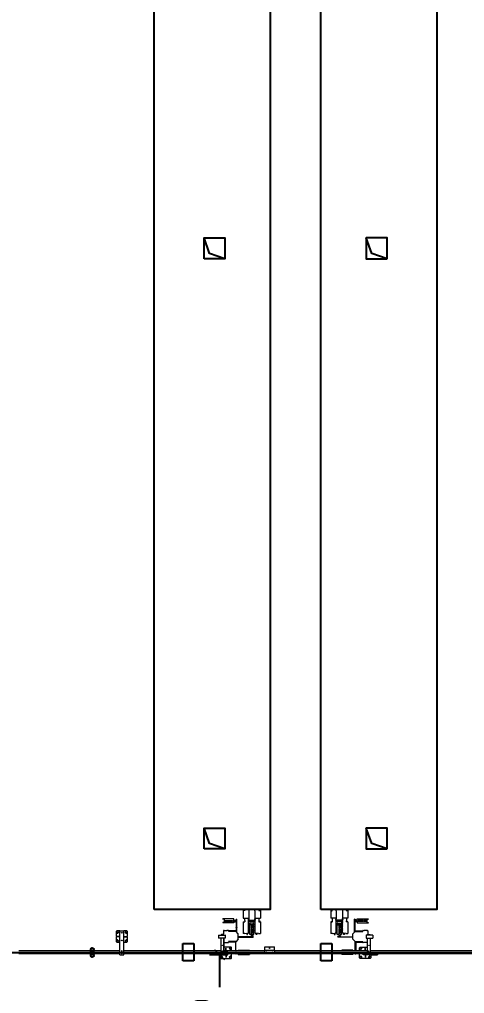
# Model space of a CAD drawing. Header units: inches. Extents: x -26985 to 86262, y -10753 to 149570.
# Drawn here: x 1072 to 9855, y 100225 to 119451 of the extents above; entities that cross this region are included whole.
import ezdxf

# ---------------------------------------------------------------- set-up
doc = ezdxf.new("R2010")
doc.units = ezdxf.units.IN
doc.header["$MEASUREMENT"] = 0
doc.linetypes.add('CENTER2', pattern=[1.125, 0.75, -0.125, 0.125, -0.125])
doc.layers.add('DUCT-回风中心线', color=5, linetype='CENTER2')
doc.layers.add('标注', color=10, linetype='Continuous')
doc.styles.add('JY-GB', font='gbenor.shx', dxfattribs={"width": 0.8, "bigfont": 'gbcbig.shx'})
doc.dimstyles.new('JY-800', dxfattribs={"dimscale": 400, "dimtxt": 2, "dimasz": 0.5, "dimexe": 0.5, "dimexo": 0, "dimgap": 0.3, "dimtad": 1, "dimdec": 0, "dimtxsty": 'JY-GB', "dimblk": 'ARCHTICK', "dimcen": 2.5, "dimclrd": 86, "dimclre": 86, "dimclrt": 7, "dimadec": 0, "dimazin": 0, "dimtfac": 1, "dimtdec": 0, "dimtmove": 0, "dimatfit": 3, "dimfxl": 1, "dimtfill": 1, "dimlwd": 25, "dimlwe": 25, "dimarcsym": 0})

# ---------------------------------------------------------------- blocks, each defined once
blk = doc.blocks.new('_ArchTick')
at = {"color": 0, "linetype": 'ByBlock', "const_width": 0.15}
blk.add_lwpolyline([(-0.5, -0.5), (0.5, 0.5)], dxfattribs=at)
blk = doc.blocks.new('*D246')
at = {"layer": 'Defpoints', "color": 0, "transparency": 16777216}
for p in [(5107, 100990), (5022, 97784), (5107, 97784)]:
    blk.add_point(p, dxfattribs=at)
at = {"layer": '标注', "color": 86, "linetype": 'Continuous', "lineweight": 25, "transparency": 16777216}
for p, q in [((5107, 100990), (4822, 100990)), ((5022, 100990), (5022, 97784)), ((5107, 97784), (4822, 97784))]:
    blk.add_line(p, q, dxfattribs=at)
at = {"layer": '标注', "color": 86, "lineweight": 25, "transparency": 16777216, "xscale": 200, "yscale": 200, "zscale": 200}
for p, rotation in [((5022, 100990), 90), ((5022, 97784), 270)]:
    blk.add_blockref('_ArchTick', p, dxfattribs=dict(at, rotation=rotation))
at = {"layer": '标注', "color": 7, "transparency": 16777216, "insert": (4502, 99387), "char_height": 800, "attachment_point": 5, "rotation": 90, "style": 'JY-GB', "bg_fill": 3, "box_fill_scale": 1.25, "bg_fill_color": 256, "bg_fill_true_color": 13158600, "bg_fill_transparency": 0}
blk.add_mtext('3206', dxfattribs=at)

msp = doc.modelspace()

# ---------------------------------------------------------------- linework, layer by layer
at = {"color": 0, "linetype": 'Continuous', "lineweight": 0}
for p, q in [((5487.9, 101864.6), (5487.9, 101714.6)), ((5522.9, 101864.6), (5487.9, 101864.6)), ((5487.9, 101714.6), (5522.9, 101714.6)), ((5513.4, 101714.6), (5513.4, 101664.6)), ((5520.4, 101884.6), (5519, 101884.6)), ((5519, 101884.6), (5520.9, 101869.2)), ((5565.8, 101884.6), (5520.4, 101884.6)), ((5520.9, 101869.2), (5520.9, 101864.6)), ((5522.9, 101864.7), (5522.6, 101864.6)), ((5522.9, 101714.6), (5597.4, 101714.6)), ((5567.4, 101884.6), (5565.8, 101884.6)), ((5570.4, 101884.6), (5567.4, 101884.6)), ((5587.4, 101884.6), (5570.4, 101884.6)), ((5587.4, 101884.6), (5597.4, 101884.6)), ((5587.4, 101714.6), (5587.4, 101709.6)), ((5597.4, 101886.6), (5597.4, 101859.6)), ((5597.4, 101886.6), (5717.4, 101886.6)), ((5597.4, 101859.6), (5597.4, 101699.6)), ((5717.4, 101859.6), (5717.4, 101886.6)), ((5717.4, 101884.6), (5727.4, 101884.6)), ((5717.4, 101859.6), (5717.4, 101699.6)), ((5717.4, 101714.6), (5746.6, 101714.6)), ((5744.4, 101884.6), (5727.4, 101884.6)), ((5747.4, 101884.6), (5744.4, 101884.6)), ((5746.6, 101714.6), (5792, 101714.6)), ((5747.4, 101884.6), (5749.1, 101884.6)), ((5794.5, 101884.6), (5749.1, 101884.6)), ((5792, 101714.6), (5827, 101714.6)), ((5795.9, 101884.6), (5794.5, 101884.6)), ((5797.4, 101884.6), (5795.9, 101884.6)), ((5797.4, 101884.6), (5797.4, 101864.6)), ((5797.4, 101714.6), (5797.4, 101639.1)), ((5827, 101864.6), (5827, 101714.6)), ((7215.9, 101864.6), (7215.9, 101714.6)), ((7250.9, 101714.6), (7215.9, 101714.6)), ((7245.4, 101884.6), (7247, 101884.6)), ((7245.4, 101884.6), (7245.4, 101864.6)), ((7245.4, 101714.6), (7245.4, 101639.1)), ((7247, 101884.6), (7248.4, 101884.6)), ((7248.4, 101884.6), (7293.8, 101884.6)), ((7296.3, 101714.6), (7250.9, 101714.6)), ((7295.4, 101884.6), (7293.8, 101884.6)), ((7295.4, 101884.6), (7298.4, 101884.6)), ((7325.4, 101714.6), (7296.3, 101714.6)), ((7298.4, 101884.6), (7315.4, 101884.6)), ((7325.4, 101884.6), (7315.4, 101884.6)), ((7325.4, 101859.6), (7325.4, 101886.6)), ((7445.4, 101886.6), (7325.4, 101886.6)), ((7325.4, 101859.6), (7325.4, 101699.6)), ((7445.4, 101886.6), (7445.4, 101859.6)), ((7455.4, 101884.6), (7445.4, 101884.6)), ((7445.4, 101859.6), (7445.4, 101699.6)), ((7520, 101714.6), (7445.4, 101714.6)), ((7455.4, 101884.6), (7472.4, 101884.6)), ((7455.4, 101714.6), (7455.4, 101709.6)), ((7472.4, 101884.6), (7475.4, 101884.6)), ((7475.4, 101884.6), (7477.1, 101884.6)), ((7477.1, 101884.6), (7522.5, 101884.6)), ((7520, 101864.7), (7520.3, 101864.6)), ((7520, 101864.6), (7555, 101864.6)), ((7555, 101714.6), (7520, 101714.6)), ((7523.9, 101884.6), (7522, 101869.2)), ((7522, 101869.2), (7522, 101864.6)), ((7522.5, 101884.6), (7523.9, 101884.6)), ((7529.4, 101714.6), (7529.4, 101664.6)), ((7555, 101864.6), (7555, 101714.6)), ((5085.5, 101699.6), (5085.5, 101701.6)), ((5305.5, 101701.6), (5085.5, 101701.6)), ((5085.5, 101699.6), (5085.5, 101697.1)), ((5305.5, 101699.6), (5085.5, 101699.6)), ((5085.5, 101619.6), (5085.5, 101622.1)), ((5085.5, 101617.6), (5085.5, 101619.6)), ((5305.5, 101619.6), (5085.5, 101619.6)), ((5305.5, 101617.6), (5085.5, 101617.6)), ((5114.5, 101694.6), (5088, 101694.6)), ((5114.5, 101624.6), (5088, 101624.6)), ((5114.5, 101694.6), (5114.5, 101624.6)), ((5126.5, 101669.6), (5126.5, 101649.6)), ((5126.5, 101669.6), (5174.5, 101669.6)), ((5126.5, 101649.6), (5174.5, 101649.6)), ((5174.5, 101649.6), (5174.5, 101669.6)), ((5186.5, 101649.6), (5186.5, 101669.6)), ((5186.5, 101669.6), (5264.5, 101669.6)), ((5186.5, 101649.6), (5264.5, 101649.6)), ((5264.5, 101669.6), (5264.5, 101649.6)), ((5276.5, 101669.6), (5276.5, 101649.6)), ((5276.5, 101669.6), (5286.5, 101669.6)), ((5276.5, 101649.6), (5286.5, 101649.6)), ((5286.5, 101649.6), (5286.5, 101669.6)), ((5297.4, 101669.6), (5297.4, 101649.6)), ((5297.4, 101669.6), (5305.5, 101669.6)), ((5297.4, 101649.6), (5305.5, 101649.6)), ((5305.5, 101701.6), (5305.5, 101699.6)), ((5305.5, 101671.6), (5305.5, 101699.6)), ((5305.5, 101671.6), (5348, 101671.6)), ((5350, 101669.6), (5305.5, 101669.6)), ((5350, 101649.6), (5305.5, 101649.6)), ((5305.5, 101647.6), (5305.5, 101619.6)), ((5305.5, 101647.6), (5348, 101647.6)), ((5305.5, 101619.6), (5305.5, 101617.6)), ((5348, 101689.6), (5348, 101671.6)), ((5350, 101689.6), (5348, 101689.6)), ((5348, 101629.6), (5348, 101647.6)), ((5350, 101629.6), (5348, 101629.6)), ((5349.9, 101669.6), (5349.9, 101649.6)), ((5349.9, 101629.6), (5349.9, 101534.6)), ((5349.9, 101529.6), (5349.9, 101534.6)), ((5349.9, 101529.6), (5349.9, 101504.6)), ((5349.9, 101529.6), (5359.9, 101529.6)), ((5350, 101689.6), (5359.9, 101689.6)), ((5359.9, 101684.6), (5359.9, 101689.6)), ((5359.9, 101534.6), (5359.9, 101684.6)), ((5359.9, 101534.6), (5359.9, 101529.6)), ((5359.9, 101504.6), (5359.9, 101529.6)), ((5487.9, 101639), (5487.9, 101639.1)), ((5487.9, 101639.1), (5520.9, 101639.1)), ((5487.9, 101639), (5487.9, 101410.9)), ((5518.3, 101664.6), (5513.4, 101664.6)), ((5518.3, 101664.6), (5520.9, 101643.8)), ((5520.9, 101643.8), (5520.9, 101639.1)), ((5587.4, 101684.6), (5587.4, 101676.1)), ((5591.3, 101674.6), (5597.4, 101674.6)), ((5592.6, 101601.6), (5615.4, 101601.6)), ((5598.1, 101657.6), (5594.4, 101657.6)), ((5594.5, 101641.6), (5720.4, 101641.6)), ((5594.9, 101664.6), (5653, 101664.6)), ((5598.1, 101661.6), (5594.9, 101661.6)), ((5597.4, 101699.6), (5597.4, 101672.6)), ((5597.4, 101672.6), (5717.4, 101672.6)), ((5598.1, 101661.6), (5598.1, 101657.6)), ((5716.8, 101661.6), (5598.1, 101661.6)), ((5598.1, 101657.6), (5716.8, 101657.6)), ((5615.4, 101611.6), (5617.4, 101611.6)), ((5615.4, 101391.6), (5615.4, 101611.6)), ((5617.4, 101611.6), (5619.9, 101611.6)), ((5622.4, 101582.6), (5622.4, 101609.1)), ((5622.4, 101601.6), (5692.4, 101601.6)), ((5692.4, 101582.6), (5622.4, 101582.6)), ((5667.4, 101570.6), (5647.4, 101570.6)), ((5647.4, 101570.6), (5647.4, 101522.6)), ((5647.4, 101522.6), (5667.4, 101522.6)), ((5655.2, 101672.6), (5653, 101664.6)), ((5661.9, 101664.6), (5659.7, 101672.6)), ((5661.9, 101664.6), (5720, 101664.6)), ((5667.4, 101570.6), (5667.4, 101522.6)), ((5692.4, 101582.6), (5692.4, 101609.1)), ((5697.4, 101611.6), (5694.9, 101611.6)), ((5697.4, 101611.6), (5699.4, 101611.6)), ((5699.4, 101391.6), (5699.4, 101611.6)), ((5699.4, 101601.6), (5722.3, 101601.6)), ((5716.8, 101657.6), (5716.8, 101661.6)), ((5720, 101661.6), (5716.8, 101661.6)), ((5720.5, 101657.6), (5716.8, 101657.6)), ((5717.4, 101672.6), (5717.4, 101699.6)), ((5717.4, 101674.6), (5723.6, 101674.6)), ((5727.4, 101676.1), (5727.4, 101684.6)), ((5827, 101639), (5827, 101639.1)), ((5827, 101639), (5827, 101410.9)), ((7215.9, 101639), (7215.9, 101639.1)), ((7215.9, 101639), (7215.9, 101410.9)), ((7315.4, 101676.1), (7315.4, 101684.6)), ((7325.4, 101674.6), (7319.3, 101674.6)), ((7343.4, 101601.6), (7320.6, 101601.6)), ((7322.4, 101657.6), (7326.1, 101657.6)), ((7448.4, 101641.6), (7322.5, 101641.6)), ((7381, 101664.6), (7322.9, 101664.6)), ((7322.9, 101661.6), (7326.1, 101661.6)), ((7325.4, 101672.6), (7325.4, 101699.6)), ((7445.4, 101672.6), (7325.4, 101672.6)), ((7326.1, 101661.6), (7444.8, 101661.6)), ((7326.1, 101657.6), (7326.1, 101661.6)), ((7444.8, 101657.6), (7326.1, 101657.6)), ((7345.4, 101611.6), (7343.4, 101611.6)), ((7343.4, 101391.6), (7343.4, 101611.6)), ((7345.4, 101611.6), (7347.9, 101611.6)), ((7350.4, 101582.6), (7350.4, 101609.1)), ((7420.4, 101601.6), (7350.4, 101601.6)), ((7350.4, 101582.6), (7420.4, 101582.6)), ((7375.4, 101570.6), (7395.4, 101570.6)), ((7375.4, 101570.6), (7375.4, 101522.6)), ((7395.4, 101522.6), (7375.4, 101522.6)), ((7381, 101664.6), (7383.2, 101672.6)), ((7387.7, 101672.6), (7389.9, 101664.6)), ((7448, 101664.6), (7389.9, 101664.6)), ((7395.4, 101570.6), (7395.4, 101522.6)), ((7420.4, 101582.6), (7420.4, 101609.1)), ((7425.4, 101611.6), (7422.9, 101611.6)), ((7427.4, 101611.6), (7425.4, 101611.6)), ((7427.4, 101391.6), (7427.4, 101611.6)), ((7450.3, 101601.6), (7427.4, 101601.6)), ((7444.8, 101661.6), (7444.8, 101657.6)), ((7444.8, 101661.6), (7448, 101661.6)), ((7444.8, 101657.6), (7448.5, 101657.6)), ((7445.4, 101699.6), (7445.4, 101672.6)), ((7451.6, 101674.6), (7445.4, 101674.6)), ((7455.4, 101684.6), (7455.4, 101676.1)), ((7524.6, 101664.6), (7522, 101643.8)), ((7522, 101643.8), (7522, 101639.1)), ((7555, 101639.1), (7522, 101639.1)), ((7524.6, 101664.6), (7529.4, 101664.6)), ((7555, 101639), (7555, 101639.1)), ((7555, 101639), (7555, 101410.9)), ((7692.9, 101689.6), (7682.9, 101689.6)), ((7682.9, 101684.6), (7682.9, 101689.6)), ((7682.9, 101534.6), (7682.9, 101684.6)), ((7682.9, 101534.6), (7682.9, 101529.6)), ((7682.9, 101504.6), (7682.9, 101529.6)), ((7692.9, 101529.6), (7682.9, 101529.6)), ((7692.9, 101689.6), (7694.9, 101689.6)), ((7692.9, 101669.6), (7692.9, 101649.6)), ((7692.9, 101669.6), (7737.4, 101669.6)), ((7692.9, 101649.6), (7737.4, 101649.6)), ((7692.9, 101629.6), (7692.9, 101534.6)), ((7692.9, 101629.6), (7694.9, 101629.6)), ((7692.9, 101529.6), (7692.9, 101534.6)), ((7692.9, 101529.6), (7692.9, 101504.6)), ((7694.9, 101689.6), (7694.9, 101671.6)), ((7737.4, 101671.6), (7694.9, 101671.6)), ((7737.4, 101647.6), (7694.9, 101647.6)), ((7694.9, 101629.6), (7694.9, 101647.6)), ((7737.4, 101701.6), (7737.4, 101699.6)), ((7737.4, 101701.6), (7957.4, 101701.6)), ((7737.4, 101671.6), (7737.4, 101699.6)), ((7737.4, 101699.6), (7957.4, 101699.6)), ((7745.4, 101669.6), (7737.4, 101669.6)), ((7745.4, 101649.6), (7737.4, 101649.6)), ((7737.4, 101647.6), (7737.4, 101619.6)), ((7737.4, 101619.6), (7737.4, 101617.6)), ((7737.4, 101619.6), (7957.4, 101619.6)), ((7737.4, 101617.6), (7957.4, 101617.6)), ((7745.4, 101669.6), (7745.4, 101649.6)), ((7756.4, 101649.6), (7756.4, 101669.6)), ((7766.4, 101669.6), (7756.4, 101669.6)), ((7766.4, 101649.6), (7756.4, 101649.6)), ((7766.4, 101669.6), (7766.4, 101649.6)), ((7778.4, 101669.6), (7778.4, 101649.6)), ((7856.4, 101669.6), (7778.4, 101669.6)), ((7856.4, 101649.6), (7778.4, 101649.6)), ((7856.4, 101649.6), (7856.4, 101669.6)), ((7868.4, 101649.6), (7868.4, 101669.6)), ((7916.4, 101669.6), (7868.4, 101669.6)), ((7916.4, 101649.6), (7868.4, 101649.6)), ((7916.4, 101669.6), (7916.4, 101649.6)), ((7928.4, 101694.6), (7928.4, 101624.6)), ((7928.4, 101694.6), (7954.9, 101694.6)), ((7928.4, 101624.6), (7954.9, 101624.6)), ((7957.4, 101699.6), (7957.4, 101701.6)), ((7957.4, 101699.6), (7957.4, 101697.1)), ((7957.4, 101619.6), (7957.4, 101622.1)), ((7957.4, 101617.6), (7957.4, 101619.6)), ((2981.7, 101449.6), (2981.7, 101355.4)), ((2981.7, 101355.4), (2991.7, 101349.6)), ((2991.7, 101349.6), (2981.7, 101343.8)), ((2981.7, 101343.8), (2981.7, 101249.6)), ((3051.7, 101459.6), (2991.7, 101459.6)), ((3041.7, 101352.6), (3001.7, 101352.6)), ((3001.7, 101346.6), (3001.7, 101352.6)), ((3041.7, 101346.6), (3001.7, 101346.6)), ((3051.7, 101352.6), (3041.7, 101352.6)), ((3041.7, 101346.6), (3041.7, 101352.6)), ((3051.7, 101346.6), (3041.7, 101346.6)), ((3051.7, 100989.6), (3051.7, 101459.6)), ((3051.7, 101459.6), (3055.7, 101459.6)), ((3055.7, 100989.6), (3055.7, 101459.6)), ((3055.7, 101459.6), (3131.7, 101459.6)), ((3088.7, 101422.9), (3088.7, 101426.3)), ((3094.7, 101422.9), (3094.7, 101426.3)), ((3131.7, 100989.6), (3131.7, 101459.6)), ((3191.7, 101459.6), (3131.7, 101459.6)), ((3131.7, 101352.6), (3141.7, 101352.6)), ((3131.7, 101346.6), (3141.7, 101346.6)), ((3141.7, 101346.6), (3141.7, 101352.6)), ((3141.7, 101352.6), (3181.7, 101352.6)), ((3141.7, 101346.6), (3181.7, 101346.6)), ((3181.7, 101346.6), (3181.7, 101352.6)), ((3191.7, 101349.6), (3201.7, 101355.4)), ((3201.7, 101343.8), (3191.7, 101349.6)), ((3201.7, 101355.4), (3201.7, 101449.6)), ((3201.7, 101249.6), (3201.7, 101343.8)), ((4999.7, 101379.6), (4999.7, 101374.6)), ((4999.7, 101379.6), (5130.4, 101379.6)), ((4999.7, 101374.6), (4999.7, 101324.6)), ((4999.7, 101324.6), (4999.7, 101319.6)), ((5097.4, 101389.6), (5057.4, 101389.6)), ((5097.4, 101459.6), (5097.4, 101395.6)), ((5097.4, 101389.6), (5097.4, 101395.6)), ((5112.4, 101469.6), (5107.4, 101469.6)), ((5112.4, 101469.6), (5167.4, 101469.6)), ((5130.4, 101380.6), (5130.4, 101375.6)), ((5130.4, 101375.6), (5130.4, 101319.6)), ((5187.4, 101469.6), (5167.4, 101469.6)), ((5197.4, 101454.1), (5197.4, 101459.6)), ((5389.4, 101404.1), (5339.4, 101454.1)), ((5349.9, 101504.6), (5349.9, 101443.6)), ((5359.9, 101433.6), (5359.9, 101504.6)), ((5389.4, 101295.1), (5389.4, 101404.1)), ((5502.4, 101347.1), (5389.4, 101347.1)), ((5389.4, 101337.1), (5502.4, 101337.1)), ((5522.9, 101410.9), (5487.9, 101410.9)), ((5527.4, 101347.1), (5502.4, 101347.1)), ((5502.4, 101337.1), (5527.4, 101337.1)), ((5522.9, 101410.9), (5557.4, 101414)), ((5527.4, 101347.1), (5527.4, 101337.1)), ((5527.4, 101347.1), (5532.4, 101347.1)), ((5532.4, 101337.1), (5527.4, 101337.1)), ((5627.4, 101347.1), (5532.4, 101347.1)), ((5532.4, 101337.1), (5682.4, 101337.1)), ((5557.4, 101414), (5557.4, 101391.6)), ((5557.4, 101391.6), (5571.4, 101391.6)), ((5571.4, 101391.6), (5575.4, 101391.6)), ((5573.7, 101416.6), (5589.3, 101418.1)), ((5575.4, 101391.6), (5575.4, 101416.6)), ((5617.4, 101391.6), (5615.4, 101391.6)), ((5645.4, 101391.6), (5617.4, 101391.6)), ((5627.4, 101347.1), (5627.4, 101349.1)), ((5627.4, 101349.1), (5645.4, 101349.1)), ((5645.4, 101391.6), (5645.4, 101349.1)), ((5647.4, 101510.6), (5667.4, 101510.6)), ((5647.4, 101510.6), (5647.4, 101432.6)), ((5667.4, 101432.6), (5647.4, 101432.6)), ((5667.4, 101420.6), (5647.4, 101420.6)), ((5647.4, 101420.6), (5647.4, 101410.6)), ((5647.4, 101410.6), (5667.4, 101410.6)), ((5667.4, 101510.6), (5667.4, 101432.6)), ((5667.4, 101420.6), (5667.4, 101410.6)), ((5669.4, 101391.6), (5697.4, 101391.6)), ((5669.4, 101391.6), (5669.4, 101349.1)), ((5687.4, 101349.1), (5669.4, 101349.1)), ((5682.4, 101337.1), (5687.4, 101337.1)), ((5687.4, 101347.1), (5687.4, 101349.1)), ((5687.4, 101347.1), (5687.4, 101337.1)), ((5699.4, 101391.6), (5697.4, 101391.6)), ((5725.6, 101418.1), (5742.4, 101416.6)), ((5742.4, 101391.6), (5742.4, 101416.6)), ((5746.4, 101391.6), (5742.4, 101391.6)), ((5757.4, 101391.6), (5746.4, 101391.6)), ((5757.4, 101414), (5757.4, 101391.6)), ((5792, 101410.9), (5757.4, 101414)), ((5792, 101410.9), (5827, 101410.9)), ((7250.9, 101410.9), (7215.9, 101410.9)), ((7250.9, 101410.9), (7285.4, 101414)), ((7285.4, 101414), (7285.4, 101391.6)), ((7285.4, 101391.6), (7296.5, 101391.6)), ((7296.5, 101391.6), (7300.5, 101391.6)), ((7317.3, 101418.1), (7300.5, 101416.6)), ((7300.5, 101391.6), (7300.5, 101416.6)), ((7343.4, 101391.6), (7345.4, 101391.6)), ((7373.4, 101391.6), (7345.4, 101391.6)), ((7355.4, 101349.1), (7373.4, 101349.1)), ((7355.4, 101347.1), (7355.4, 101349.1)), ((7355.4, 101347.1), (7355.4, 101337.1)), ((7360.4, 101337.1), (7355.4, 101337.1)), ((7510.4, 101337.1), (7360.4, 101337.1)), ((7373.4, 101391.6), (7373.4, 101349.1)), ((7395.4, 101510.6), (7375.4, 101510.6)), ((7375.4, 101510.6), (7375.4, 101432.6)), ((7375.4, 101432.6), (7395.4, 101432.6)), ((7375.4, 101420.6), (7395.4, 101420.6)), ((7375.4, 101420.6), (7375.4, 101410.6)), ((7395.4, 101410.6), (7375.4, 101410.6)), ((7395.4, 101510.6), (7395.4, 101432.6)), ((7395.4, 101420.6), (7395.4, 101410.6)), ((7397.4, 101391.6), (7425.4, 101391.6)), ((7397.4, 101391.6), (7397.4, 101349.1)), ((7415.4, 101349.1), (7397.4, 101349.1)), ((7415.4, 101347.1), (7415.4, 101349.1)), ((7415.4, 101347.1), (7510.4, 101347.1)), ((7425.4, 101391.6), (7427.4, 101391.6)), ((7469.2, 101416.6), (7453.6, 101418.1)), ((7467.5, 101391.6), (7467.5, 101416.6)), ((7471.5, 101391.6), (7467.5, 101391.6)), ((7485.4, 101391.6), (7471.5, 101391.6)), ((7485.4, 101414), (7485.4, 101391.6)), ((7520, 101410.9), (7485.4, 101414)), ((7515.4, 101347.1), (7510.4, 101347.1)), ((7510.4, 101337.1), (7515.4, 101337.1)), ((7515.4, 101347.1), (7540.4, 101347.1)), ((7515.4, 101347.1), (7515.4, 101337.1)), ((7540.4, 101337.1), (7515.4, 101337.1)), ((7520, 101410.9), (7555, 101410.9)), ((7540.4, 101347.1), (7653.4, 101347.1)), ((7653.4, 101337.1), (7540.4, 101337.1)), ((7653.4, 101404.1), (7703.4, 101454.1)), ((7653.4, 101295.1), (7653.4, 101404.1)), ((7682.9, 101433.6), (7682.9, 101504.6)), ((7692.9, 101504.6), (7692.9, 101443.6)), ((7845.4, 101454.1), (7845.4, 101459.6)), ((7855.4, 101469.6), (7875.4, 101469.6)), ((7930.4, 101469.6), (7875.4, 101469.6)), ((7912.4, 101380.6), (7912.4, 101375.6)), ((8043.1, 101379.6), (7912.4, 101379.6)), ((7912.4, 101375.6), (7912.4, 101319.6)), ((7930.4, 101469.6), (7935.4, 101469.6)), ((7945.4, 101459.6), (7945.4, 101395.6)), ((7945.4, 101389.6), (7945.4, 101395.6)), ((7945.4, 101389.6), (7985.4, 101389.6)), ((8043.1, 101379.6), (8043.1, 101374.6)), ((8043.1, 101374.6), (8043.1, 101324.6)), ((8043.1, 101324.6), (8043.1, 101319.6)), ((2991.7, 101239.6), (3051.7, 101239.6)), ((3088.7, 101276.3), (3088.7, 101272.9)), ((3094.7, 101276.3), (3094.7, 101272.9)), ((3131.7, 101239.6), (3191.7, 101239.6)), ((5130.4, 101319.6), (4999.7, 101319.6)), ((5047.4, 101319.6), (5047.4, 100999.6)), ((5103.4, 100997.8), (5103.4, 101319.6)), ((5107.4, 101319.6), (5107.4, 100997.8)), ((5107.4, 101229.6), (5187.4, 101229.6)), ((5247.4, 101139.6), (5107.4, 101139.6)), ((5197.4, 101239.6), (5197.4, 101245.1)), ((5257.4, 101069.1), (5257.4, 101129.6)), ((5334.9, 101245.1), (5334.9, 101194.6)), ((5334.9, 101194.6), (5334.9, 101169.6)), ((5344.9, 101169.6), (5334.9, 101169.6)), ((5334.9, 101164.6), (5334.9, 101169.6)), ((5334.9, 101164.6), (5334.9, 101069.1)), ((5389.4, 101295.1), (5339.4, 101245.1)), ((5344.9, 101194.6), (5344.9, 101250.6)), ((5344.9, 101169.6), (5344.9, 101194.6)), ((5344.9, 101169.6), (5344.9, 101164.6)), ((5344.9, 101069.1), (5344.9, 101164.6)), ((5912, 101079.6), (5912, 101149.1)), ((5912, 101149.1), (6102, 101149.1)), ((6102, 101079.6), (6102, 101149.1)), ((7653.4, 101295.1), (7703.4, 101245.1)), ((7697.9, 101194.6), (7697.9, 101250.6)), ((7697.9, 101169.6), (7697.9, 101194.6)), ((7697.9, 101169.6), (7707.9, 101169.6)), ((7697.9, 101169.6), (7697.9, 101164.6)), ((7697.9, 101069.1), (7697.9, 101164.6)), ((7707.9, 101245.1), (7707.9, 101194.6)), ((7707.9, 101194.6), (7707.9, 101169.6)), ((7707.9, 101164.6), (7707.9, 101169.6)), ((7707.9, 101164.6), (7707.9, 101069.1)), ((7785.4, 101069.1), (7785.4, 101129.6)), ((7795.4, 101139.6), (7935.4, 101139.6)), ((7845.4, 101239.6), (7845.4, 101245.1)), ((7935.4, 101229.6), (7855.4, 101229.6)), ((7912.4, 101319.6), (8043.1, 101319.6)), ((7935.4, 101319.6), (7935.4, 100997.8)), ((7939.4, 100997.8), (7939.4, 101319.6)), ((7995.4, 101319.6), (7995.4, 100999.6)), ((1167.2, 101069.1), (1057.2, 101069.1)), ((1167.2, 101010.1), (1057.2, 101010.1)), ((3051.7, 101069.1), (1087.4, 101069.1)), ((3051.7, 101010.1), (1087.4, 101010.1)), ((3051.7, 100989.6), (3055.7, 100989.6)), ((3055.7, 100989.6), (3131.7, 100989.6)), ((3087.4, 101064.6), (3087.4, 101014.6)), ((3095.9, 101014.6), (3095.9, 101064.6)), ((5047.4, 101069.1), (3131.7, 101069.1)), ((5047.4, 101010.1), (3131.7, 101010.1)), ((4907.4, 101010.1), (4907.4, 100989.6)), ((5057.4, 100989.6), (4907.4, 100989.6)), ((5037.4, 100989.6), (5037.4, 100929.6)), ((5064.4, 100951.6), (5056.1, 100951.6)), ((5057.4, 100989.6), (5103.4, 100989.6)), ((5059.6, 100947.6), (5064.4, 100947.6)), ((5065.4, 100962.1), (5065.4, 100952.6)), ((5065.4, 100946.6), (5065.4, 100941.8)), ((5069.4, 100952.6), (5069.4, 100957.6)), ((5069.4, 100938.2), (5069.4, 100946.6)), ((5075.5, 100951.6), (5070.4, 100951.6)), ((5070.4, 100947.6), (5079.9, 100947.6)), ((5073.2, 101014.6), (5073.2, 101064.6)), ((5081.7, 101064.6), (5081.7, 101014.6)), ((5103.4, 100997.8), (5103.4, 100989.6)), ((5103.4, 100989.6), (5107.4, 100989.6)), ((5107.4, 101069.6), (5187.4, 101069.6)), ((5912, 101069.1), (5107.4, 101069.1)), ((5912, 101010.1), (5107.4, 101010.1)), ((5107.4, 100989.6), (5107.4, 100997.8)), ((5107.4, 100989.6), (5187.4, 100989.6)), ((5144.4, 101079.6), (5144.4, 101119.6)), ((5144.4, 101119.6), (5150.4, 101119.6)), ((5144.4, 101069.6), (5144.4, 101079.6)), ((5144.4, 101079.6), (5150.4, 101079.6)), ((5144.4, 100989.6), (5144.4, 100979.6)), ((5144.4, 100979.6), (5150.4, 100979.6)), ((5144.4, 100979.6), (5144.4, 100939.6)), ((5144.4, 100939.6), (5150.4, 100939.6)), ((5150.4, 101079.6), (5150.4, 101119.6)), ((5150.4, 101069.6), (5150.4, 101079.6)), ((5150.4, 100989.6), (5150.4, 100979.6)), ((5150.4, 100979.6), (5150.4, 100939.6)), ((5187.4, 101069.1), (5187.4, 101069.6)), ((5187.4, 100989.6), (5187.4, 101010.1)), ((5223.8, 101111.6), (5215, 101111.6)), ((5215, 100947.6), (5224.4, 100947.6)), ((5219.4, 101107.6), (5223.8, 101107.6)), ((5224.4, 100951.6), (5219.4, 100951.6)), ((5224.8, 101121.5), (5224.8, 101112.6)), ((5224.8, 101106.6), (5224.8, 101102.3)), ((5225.4, 100957.6), (5225.4, 100952.6)), ((5225.4, 100946.6), (5225.4, 100938.2)), ((5228.8, 101112.6), (5228.8, 101118)), ((5228.8, 101097.8), (5228.8, 101106.6)), ((5229.4, 100952.6), (5229.4, 100962.1)), ((5229.4, 100941.8), (5229.4, 100946.6)), ((5235.2, 101111.6), (5229.8, 101111.6)), ((5229.8, 101107.6), (5238.8, 101107.6)), ((5238.8, 100951.6), (5230.4, 100951.6)), ((5230.4, 100947.6), (5235.2, 100947.6)), ((5257.4, 100929.6), (5257.4, 101010.1)), ((5334.9, 101010.1), (5334.9, 101009.6)), ((5344.9, 101009.6), (5334.9, 101009.6)), ((5344.9, 101069.1), (5344.9, 101069.6)), ((5344.9, 101069.6), (5346.9, 101069.6)), ((5344.9, 101010.1), (5344.9, 101009.6)), ((5344.9, 101009.6), (5346.9, 101009.6)), ((5346.9, 101069.6), (5346.9, 101069.1)), ((5346.9, 101009.6), (5346.9, 101010.1)), ((5389.4, 101079.6), (5389.4, 101081.6)), ((5389.4, 101081.6), (5609.4, 101081.6)), ((5389.4, 101069.1), (5389.4, 101079.6)), ((5389.4, 101079.6), (5609.4, 101079.6)), ((5389.4, 101010.1), (5389.4, 100999.6)), ((5389.4, 100997.6), (5389.4, 100999.6)), ((5389.4, 100999.6), (5609.4, 100999.6)), ((5389.4, 100997.6), (5609.4, 100997.6)), ((5418.4, 101069.1), (5418.4, 101079.6)), ((5418.4, 100999.6), (5418.4, 101010.1)), ((5430.4, 101069.1), (5430.4, 101079.6)), ((5430.4, 100999.6), (5430.4, 101010.1)), ((5568.4, 101069.1), (5568.4, 101079.6)), ((5568.4, 100999.6), (5568.4, 101010.1)), ((5580.4, 101069.1), (5580.4, 101079.6)), ((5580.4, 101074.6), (5606.9, 101074.6)), ((5580.4, 100999.6), (5580.4, 101010.1)), ((5580.4, 101004.6), (5606.9, 101004.6)), ((5609.4, 101081.6), (5609.4, 101079.6)), ((5609.4, 101079.6), (5609.4, 101077.1)), ((5609.4, 100999.6), (5609.4, 101002.1)), ((5609.4, 100999.6), (5609.4, 100997.6)), ((5912, 101079.6), (6102, 101079.6)), ((5912, 101010.1), (5912, 101079.6)), ((6102, 101010.1), (5912, 101010.1)), ((6102, 101079.6), (6102, 101010.1)), ((7935.7, 101069.1), (6102, 101069.1)), ((7935.7, 101010.1), (6102, 101010.1)), ((7433.5, 101081.6), (7433.5, 101079.6)), ((7653.5, 101081.6), (7433.5, 101081.6)), ((7433.5, 101079.6), (7433.5, 101077.1)), ((7653.5, 101079.6), (7433.5, 101079.6)), ((7433.5, 100999.6), (7433.5, 101002.1)), ((7433.5, 100999.6), (7433.5, 100997.6)), ((7653.5, 100999.6), (7433.5, 100999.6)), ((7653.5, 100997.6), (7433.5, 100997.6)), ((7462.5, 101074.6), (7436, 101074.6)), ((7462.5, 101004.6), (7436, 101004.6)), ((7462.5, 101069.1), (7462.5, 101079.6)), ((7462.5, 100999.6), (7462.5, 101010.1)), ((7474.5, 101069.1), (7474.5, 101079.6)), ((7474.5, 100999.6), (7474.5, 101010.1)), ((7612.5, 101069.1), (7612.5, 101079.6)), ((7612.5, 100999.6), (7612.5, 101010.1)), ((7624.5, 101069.1), (7624.5, 101079.6)), ((7624.5, 100999.6), (7624.5, 101010.1)), ((7653.5, 101079.6), (7653.5, 101081.6)), ((7653.5, 101069.1), (7653.5, 101079.6)), ((7653.5, 101010.1), (7653.5, 100999.6)), ((7653.5, 100997.6), (7653.5, 100999.6)), ((7698, 101069.6), (7696, 101069.6)), ((7696, 101069.6), (7696, 101069.1)), ((7696, 101009.6), (7696, 101010.1)), ((7698, 101009.6), (7696, 101009.6)), ((7698, 101069.1), (7698, 101069.6)), ((7698, 101010.1), (7698, 101009.6)), ((7698, 101009.6), (7707.9, 101009.6)), ((7707.9, 101010.1), (7707.9, 101009.6)), ((7785.4, 100929.6), (7785.4, 101010.1)), ((7813.1, 101107.6), (7804.1, 101107.6)), ((7804.1, 100951.6), (7812.4, 100951.6)), ((7807.6, 101111.6), (7813.1, 101111.6)), ((7812.4, 100947.6), (7807.6, 100947.6)), ((7813.4, 100952.6), (7813.4, 100962.1)), ((7813.4, 100941.8), (7813.4, 100946.6)), ((7814.1, 101112.6), (7814.1, 101118)), ((7814.1, 101097.8), (7814.1, 101106.6)), ((7817.4, 100957.6), (7817.4, 100952.6)), ((7817.4, 100946.6), (7817.4, 100938.2)), ((7818.1, 101121.5), (7818.1, 101112.6)), ((7818.1, 101106.6), (7818.1, 101102.3)), ((7818.4, 100951.6), (7823.5, 100951.6)), ((7827.9, 100947.6), (7818.4, 100947.6)), ((7819.1, 101111.6), (7827.9, 101111.6)), ((7823.5, 101107.6), (7819.1, 101107.6)), ((7935.4, 101069.6), (7855.4, 101069.6)), ((7855.4, 101069.1), (7855.4, 101069.6)), ((7855.4, 100989.6), (7855.4, 101010.1)), ((7935.4, 100989.6), (7855.4, 100989.6)), ((7892.4, 101079.6), (7892.4, 101119.6)), ((7898.4, 101119.6), (7892.4, 101119.6)), ((7898.4, 101079.6), (7892.4, 101079.6)), ((7892.4, 101069.6), (7892.4, 101079.6)), ((7892.4, 100989.6), (7892.4, 100979.6)), ((7898.4, 100979.6), (7892.4, 100979.6)), ((7892.4, 100979.6), (7892.4, 100939.6)), ((7898.4, 100939.6), (7892.4, 100939.6)), ((7898.4, 101079.6), (7898.4, 101119.6)), ((7898.4, 101069.6), (7898.4, 101079.6)), ((7898.4, 100989.6), (7898.4, 100979.6)), ((7898.4, 100979.6), (7898.4, 100939.6)), ((7935.4, 100989.6), (7935.4, 100997.8)), ((7939.4, 100989.6), (7935.4, 100989.6)), ((7939.4, 100997.8), (7939.4, 100989.6)), ((7985.4, 100989.6), (7939.4, 100989.6)), ((7961.2, 101064.6), (7961.2, 101014.6)), ((7972.4, 100947.6), (7963, 100947.6)), ((7967.4, 100951.6), (7972.4, 100951.6)), ((7969.7, 101014.6), (7969.7, 101064.6)), ((7973.4, 100952.6), (7973.4, 100957.6)), ((7973.4, 100938.2), (7973.4, 100946.6)), ((7977.4, 100962.1), (7977.4, 100952.6)), ((7977.4, 100946.6), (7977.4, 100941.8)), ((7978.4, 100951.6), (7986.8, 100951.6)), ((7983.2, 100947.6), (7978.4, 100947.6)), ((7985.4, 100989.6), (8135.4, 100989.6)), ((11041.7, 101069.1), (7995.7, 101069.1)), ((11041.7, 101010.1), (7995.7, 101010.1)), ((8005.4, 100989.6), (8005.4, 100929.6)), ((8135.4, 101010.1), (8135.4, 100989.6)), ((5047.4, 100919.6), (5247.4, 100919.6)), ((7995.4, 100919.6), (7795.4, 100919.6))]:
    msp.add_line(p, q, dxfattribs=at)
for p, q in [((5727.9, 101709.6), (5727.9, 101714.6)), ((5827, 101864.6), (5797.4, 101864.6)), ((7215.9, 101864.6), (7245.4, 101864.6)), ((7315, 101709.6), (7315, 101714.6)), ((5827, 101639), (5797.4, 101639.1)), ((7215.9, 101639), (7245.4, 101639.1)), ((5339.4, 101454.1), (5197.4, 101454.1)), ((7703.4, 101454.1), (7845.4, 101454.1)), ((5339.4, 101245.1), (5197.4, 101245.1)), ((7703.4, 101245.1), (7845.4, 101245.1))]:
    msp.add_line(p, q)
at = {"color": 2}
for points in [[(3731.4, 101886.6), (3731.4, 127786.6), (6021.4, 127786.6), (6021.4, 101886.6), (3731.4, 101886.6)], [(7021.4, 101886.6), (7021.4, 127786.6), (9311.4, 127786.6), (9311.4, 101886.6), (7021.4, 101886.6)]]:
    msp.add_lwpolyline(points, dxfattribs=at)
at = {"color": 6}
for points in [[(4716.4, 114728.3), (4716.4, 115138.3), (5126.4, 115138.3), (5126.4, 114728.3), (4716.4, 114728.3)], [(5126.4, 114728.3), (4824.9, 114832.5), (4716.4, 115138.3)], [(8326.4, 114728.3), (8326.4, 115138.3), (7916.4, 115138.3), (7916.4, 114728.3), (8326.4, 114728.3)], [(8326.4, 114728.3), (8024.9, 114832.5), (7916.4, 115138.3)], [(4716.4, 103081.6), (4716.4, 103491.6), (5126.4, 103491.6), (5126.4, 103081.6), (4716.4, 103081.6)], [(5126.4, 103081.6), (4824.9, 103185.8), (4716.4, 103491.6)], [(8326.4, 103081.6), (8326.4, 103491.6), (7916.4, 103491.6), (7916.4, 103081.6), (8326.4, 103081.6)], [(8326.4, 103081.6), (8024.9, 103185.8), (7916.4, 103491.6)]]:
    msp.add_lwpolyline(points, dxfattribs=at)
at = {"color": 0, "linetype": 'Continuous', "lineweight": 0}
for centre, radius in [((3091.7, 101424.6), 6.5), ((3091.7, 101424.6), 3.45), ((3091.7, 101274.6), 6.5), ((3091.7, 101274.6), 3.45), ((5072.4, 101174.6), 3), ((5082.4, 101174.6), 3), ((7960.4, 101174.6), 3), ((7970.4, 101174.6), 3), ((5077.4, 101039.6), 4), ((7965.4, 101039.6), 4)]:
    msp.add_circle(centre, radius, dxfattribs=at)
at = {"color": 0, "linetype": 'Continuous', "lineweight": 0, "extrusion": (2.70408e-33, -8.10423e-19, -1)}
for centre in [(-5947, 101039.6), (-6067, 101039.6)]:
    msp.add_circle(centre, 4.25, dxfattribs=at)
at = {"color": 0, "linetype": 'Continuous', "lineweight": 0, "extrusion": (-5.87502e-33, -4.45118e-17, -1)}
msp.add_arc((-5088, 101697.1), 2.5, 270, 0, dxfattribs=at)
at = {"color": 0, "linetype": 'Continuous', "lineweight": 0}
for centre, radius, start, end in [((5088, 101622.1), 2.5, 90, 180), ((5619.9, 101609.1), 2.5, 0, 90), ((7422.9, 101609.1), 2.5, 90, 180), ((7954.9, 101622.1), 2.5, 0, 90), ((2991.7, 101449.6), 10, 90, 180), ((3005, 101422.3), 7, 140, 320), ((3091.7, 101349.6), 120.1, 130, 140), ((3019, 101436.3), 7, 310, 130), ((3164.4, 101436.3), 7, 50, 230), ((3091.7, 101349.6), 120.1, 40, 50), ((3178.3, 101422.3), 7, 220, 40), ((3191.7, 101449.6), 10, 0, 90), ((5057.4, 101379.6), 10, 90, 180), ((5107.4, 101459.6), 10, 90, 180), ((5187.4, 101459.6), 10, 0, 90), ((7855.4, 101459.6), 10, 90, 180), ((7935.4, 101459.6), 10, 0, 90), ((7985.4, 101379.6), 10, 0, 90), ((2991.7, 101249.6), 10, 180, 270), ((3005, 101276.9), 7, 40, 220), ((3091.7, 101349.6), 120.1, 220, 230), ((3019, 101263), 7, 230, 50), ((3164.4, 101263), 7, 130, 310), ((3091.7, 101349.6), 120.1, 310, 320), ((3178.3, 101276.9), 7, 320, 140), ((3191.7, 101249.6), 10, 270, 0), ((5187.4, 101239.6), 10, 270, 0), ((5247.4, 101129.6), 10, 0, 90), ((7795.4, 101129.6), 10, 90, 180), ((7855.4, 101239.6), 10, 180, 270), ((3091.7, 101064.6), 4.25, 0, 180), ((3091.7, 101014.6), 4.25, 180, 0), ((5057.4, 100999.6), 10, 180, 270), ((5060.8, 100956.9), 7, 40, 220), ((5147.4, 101029.6), 120.1, 220, 230), ((5074.7, 100943), 7, 230, 50), ((5220.2, 101116.3), 7, 50, 230), ((5220.2, 100943), 7, 130, 310), ((5147.4, 101029.6), 120.1, 40, 50), ((5147.4, 101029.6), 120.1, 310, 320), ((5234.1, 101102.3), 7, 220, 40), ((5234.1, 100956.9), 7, 320, 140), ((5606.9, 101077.1), 2.5, 270, 0), ((7436, 101077.1), 2.5, 180, 270), ((7808.8, 101102.3), 7, 140, 320), ((7808.8, 100956.9), 7, 40, 220), ((7895.4, 101029.6), 120.1, 130, 140), ((7895.4, 101029.6), 120.1, 220, 230), ((7822.7, 101116.3), 7, 310, 130), ((7822.7, 100943), 7, 230, 50), ((7968.2, 100943), 7, 130, 310), ((7895.4, 101029.6), 120.1, 310, 320), ((7982.1, 100956.9), 7, 320, 140), ((7985.4, 100999.6), 10, 270, 0), ((5047.4, 100929.6), 10, 180, 270), ((5247.4, 100929.6), 10, 270, 0), ((7795.4, 100929.6), 10, 180, 270), ((7995.4, 100929.6), 10, 270, 0)]:
    msp.add_arc(centre, radius, start, end, dxfattribs=at)
at = {"color": 0, "linetype": 'Continuous', "lineweight": 0, "extrusion": (-2.27508e-33, -8.10423e-19, -1)}
msp.add_arc((-5694.9, 101609.1), 2.5, 0, 90, dxfattribs=at)
at = {"color": 0, "linetype": 'Continuous', "lineweight": 0, "extrusion": (2.27508e-33, -8.10423e-19, -1)}
msp.add_arc((-7347.9, 101609.1), 2.5, 90, 180, dxfattribs=at)
at = {"color": 0, "linetype": 'Continuous', "lineweight": 0, "extrusion": (5.87502e-33, -4.45118e-17, -1)}
msp.add_arc((-7954.9, 101697.1), 2.5, 180, 270, dxfattribs=at)
at = {"color": 0, "linetype": 'Continuous', "lineweight": 0, "extrusion": (2.83447e-31, -8.10423e-19, -1)}
for start, end in [(40, 50), (220, 230)]:
    msp.add_arc((-3091.7, 101349.6), 106.1, start, end, dxfattribs=at)
at = {"color": 0, "linetype": 'Continuous', "lineweight": 0, "extrusion": (-1.7922e-29, -8.10423e-19, -1)}
for start, end in [(130, 140), (310, 320)]:
    msp.add_arc((-3091.7, 101349.6), 106.1, start, end, dxfattribs=at)
at = {"color": 0, "linetype": 'Continuous', "lineweight": 0, "extrusion": (-4.96241e-35, -8.10423e-19, -1)}
for centre, radius, start, end in [((-5064.4, 100952.6), 1, 180, 270), ((-5064.4, 100946.6), 1, 90, 180), ((-5147.4, 101029.6), 106.1, 310, 320), ((-5070.4, 100952.6), 1, 270, 0), ((-5070.4, 100946.6), 1, 0, 90), ((-5077.4, 101064.6), 4.25, 0, 180), ((-5077.4, 101014.6), 4.25, 180, 0), ((-5223.8, 101112.6), 1, 180, 270), ((-5223.8, 101106.6), 1, 90, 180), ((-5224.4, 100952.6), 1, 180, 270), ((-5224.4, 100946.6), 1, 90, 180), ((-5229.8, 101112.6), 1, 270, 0), ((-5229.8, 101106.6), 1, 0, 90), ((-5230.4, 100952.6), 1, 270, 0), ((-5230.4, 100946.6), 1, 0, 90)]:
    msp.add_arc(centre, radius, start, end, dxfattribs=at)
at = {"color": 0, "linetype": 'Continuous', "lineweight": 0, "extrusion": (2.46023e-32, -8.10423e-19, -1)}
msp.add_arc((-5147.4, 101029.6), 106.1, 130, 140, dxfattribs=at)
at = {"color": 0, "linetype": 'Continuous', "lineweight": 0, "extrusion": (1.22763e-32, -8.10423e-19, -1)}
msp.add_arc((-5147.4, 101029.6), 106.1, 220, 230, dxfattribs=at)
at = {"color": 0, "linetype": 'Continuous', "lineweight": 0, "extrusion": (-2.3564e-32, -4.45118e-17, -1)}
msp.add_arc((-5606.9, 101002.1), 2.5, 90, 180, dxfattribs=at)
at = {"color": 0, "linetype": 'Continuous', "lineweight": 0, "extrusion": (2.3564e-32, -4.45118e-17, -1)}
msp.add_arc((-7436, 101002.1), 2.5, 0, 90, dxfattribs=at)
at = {"color": 0, "linetype": 'Continuous', "lineweight": 0, "extrusion": (4.96241e-35, -8.10423e-19, -1)}
for centre, radius, start, end in [((-7812.4, 100952.6), 1, 180, 270), ((-7812.4, 100946.6), 1, 90, 180), ((-7813.1, 101112.6), 1, 180, 270), ((-7813.1, 101106.6), 1, 90, 180), ((-7818.4, 100952.6), 1, 270, 0), ((-7818.4, 100946.6), 1, 0, 90), ((-7819.1, 101112.6), 1, 270, 0), ((-7819.1, 101106.6), 1, 0, 90), ((-7965.4, 101064.6), 4.25, 0, 180), ((-7965.4, 101014.6), 4.25, 180, 0), ((-7895.4, 101029.6), 106.1, 220, 230), ((-7972.4, 100952.6), 1, 180, 270), ((-7972.4, 100946.6), 1, 90, 180), ((-7978.4, 100952.6), 1, 270, 0), ((-7978.4, 100946.6), 1, 0, 90)]:
    msp.add_arc(centre, radius, start, end, dxfattribs=at)
at = {"color": 0, "linetype": 'Continuous', "lineweight": 0, "extrusion": (-2.46023e-32, -8.10423e-19, -1)}
msp.add_arc((-7895.4, 101029.6), 106.1, 40, 50, dxfattribs=at)
at = {"color": 0, "linetype": 'Continuous', "lineweight": 0, "extrusion": (-1.22763e-32, -8.10423e-19, -1)}
msp.add_arc((-7895.4, 101029.6), 106.1, 310, 320, dxfattribs=at)
at = {"color": 0, "linetype": 'Continuous', "lineweight": 0}
for centre, major_axis, ratio, start_param, end_param in [((5587.6, 101697.1), (0.6, -12.5), 0.4980973, 0, 3.1415927), ((7315.6, 101697.1), (0.6, -12.5), 0.4980973, 0, 3.1415927), ((5588.7, 101663.7), (0.6, -12.5), 0.4962462, 0, 3.1415927), ((5588.7, 101637.8), (0.6, -12.5), 0.4980973, 0, 3.1415927), ((5588.7, 101611.9), (0.6, -12.5), 0.4980973, 0, 3.1415927), ((5588.7, 101586), (0.6, -12.5), 0.4980973, 0, 3.1415927), ((5588.7, 101560.1), (0.6, -12.5), 0.4980973, 0, 3.1415927), ((5588.7, 101534.2), (0.6, -12.5), 0.4980973, 0, 3.1415927), ((5588.7, 101508.3), (0.6, -12.5), 0.4980973, 0, 3.1415927), ((7316.7, 101663.7), (0.6, -12.5), 0.4980973, 0, 3.1415927), ((7316.7, 101637.8), (0.6, -12.5), 0.4980973, 0, 3.1415927), ((7316.7, 101611.9), (0.6, -12.5), 0.4980973, 0, 3.1415927), ((7316.7, 101586), (0.6, -12.5), 0.4980973, 0, 3.1415927), ((7316.7, 101560.1), (0.6, -12.5), 0.4980973, 0, 3.1415927), ((7316.7, 101534.2), (0.6, -12.5), 0.4980973, 0, 3.1415927), ((7316.7, 101508.3), (0.6, -12.5), 0.4980973, 0, 3.1415927), ((5588.7, 101482.4), (0.6, -12.5), 0.4980973, 0, 3.1415927), ((5588.7, 101456.5), (0.6, -12.5), 0.4980973, 0, 3.1415927), ((5588.7, 101430.6), (0.6, -12.5), 0.4980973, 0, 3.1415927), ((7316.7, 101482.4), (0.6, -12.5), 0.4980973, 0, 3.1415927), ((7316.7, 101456.5), (0.6, -12.5), 0.4980973, 0, 3.1415927), ((7316.7, 101430.6), (0.6, -12.5), 0.4980973, 0, 3.1415927), ((6007, 101123.9), (-9.5, 0), 0.9659258, -1.5707963, -0.0564403), ((6007, 101123.9), (9.5, 0), 0.9659258, 0.0564403, 1.5707963)]:
    msp.add_ellipse(centre, major_axis=major_axis, ratio=ratio, start_param=start_param, end_param=end_param, dxfattribs=at)
at = {"color": 0, "linetype": 'Continuous', "lineweight": 0, "extrusion": (1.11094e-17, -1.36944e-18, -1)}
for centre, ratio in [((5727.3, 101697.1), 0.4980973), ((7455.3, 101697.1), 0.4980973), ((5726.2, 101663.7), 0.4980973), ((5726.2, 101637.8), 0.4980973), ((5726.2, 101611.9), 0.4980973), ((5726.2, 101586), 0.4980973), ((5726.2, 101560.1), 0.4980973), ((5726.2, 101534.2), 0.4980973), ((5726.2, 101508.3), 0.4980973), ((7454.2, 101663.7), 0.4962462), ((7454.2, 101637.8), 0.4980973), ((7454.2, 101611.9), 0.4980973), ((7454.2, 101586), 0.4980973), ((7454.2, 101560.1), 0.4980973), ((7454.2, 101534.2), 0.4980973), ((7454.2, 101508.3), 0.4980973), ((5726.2, 101482.4), 0.4980973), ((5726.2, 101456.5), 0.4980973), ((5726.2, 101430.6), 0.4980973), ((7454.2, 101482.4), 0.4980973), ((7454.2, 101456.5), 0.4980973), ((7454.2, 101430.6), 0.4980973)]:
    msp.add_ellipse(centre, major_axis=(-0.6, -12.5), ratio=ratio, start_param=0, end_param=3.1415927, dxfattribs=at)
at = {"color": 0, "linetype": 'Continuous', "lineweight": 0, "extrusion": (1.16051e-32, 1.98288e-17, -1)}
msp.add_ellipse((6007, 101124.9), major_axis=(-9.5, 0), ratio=0.9659258, start_param=-4.712389, end_param=1.5707963, dxfattribs=at)
at = {"layer": 'Defpoints'}
for p, q in [((2479, 100974.6), (2479, 101094.6)), ((2539, 100974.6), (2539, 101094.6))]:
    msp.add_line(p, q, dxfattribs=at)
for centre in [(2509, 101094.6), (2509, 100974.6)]:
    msp.add_circle(centre, 30, dxfattribs=at)
at = {"layer": 'DUCT-回风中心线', "color": 0, "linetype": 'Continuous', "lineweight": -3}
for p, q in [((4296, 101039.6), (4296, 101209.6)), ((4296, 101209.6), (4516, 101209.6)), ((4516, 101209.6), (4516, 100869.6)), ((7018.8, 101039.6), (7018.8, 101209.6)), ((7018.8, 101209.6), (7238.8, 101209.6)), ((7238.8, 101209.6), (7238.8, 100869.6)), ((4296, 100869.6), (4296, 101039.6)), ((7018.8, 100869.6), (7018.8, 101039.6)), ((4516, 100869.6), (4296, 100869.6)), ((7238.8, 100869.6), (7018.8, 100869.6))]:
    msp.add_line(p, q, dxfattribs=at)

# ---------------------------------------------------------------- next in the draw order: dimensions: what is measured, and where the dimension line sits
at = {"layer": '标注'}
dim = msp.add_linear_dim(base=(5021.7, 97783.9), p1=(5107.4, 100989.6), p2=(5107.4, 97783.9), angle=90, dimstyle='JY-800', dxfattribs=at)
dim.commit()
dim.dimension.update_dxf_attribs({"geometry": '*D246', "text_midpoint": (4501.7, 99386.8)})

# ---------------------------------------------------------------- next in the draw order: linework, layer by layer
at = {"layer": 'Defpoints'}
msp.add_lwpolyline([(6040.9, 133683.3), (-8023.1, 133683.3, 1), (-8023.1, 132473.3), (-126.9, 132488.3, -0.4728521), (476, 131973.3), (467.2, 101585.4), (467.2, 101553.6, 0.1898832), (610.7, 101189.2, 0.213662), (977.2, 101034.6), (72155.7, 101034.6, 0.2022967)], format="xyb", dxfattribs=at)

doc.saveas('drawing.dxf')
